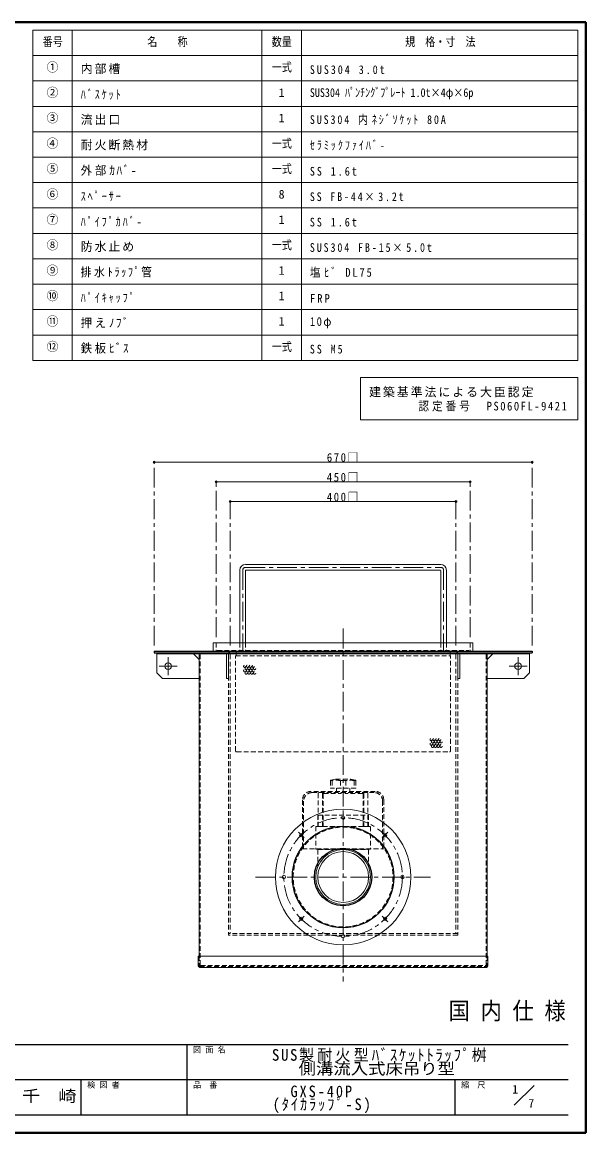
# Model space of a CAD drawing. Units: millimetres at full size, sheet at 1:7; details may follow other scales. Extents: x -1480 to 1355, y -979 to 988.
# Drawn here: x 357 to 1355, y -979 to 988 of the extents above; entities that cross this region are included whole.
import ezdxf
from ezdxf.enums import TextEntityAlignment as Align

# ---------------------------------------------------------------- set-up
doc = ezdxf.new("R2010")
doc.units = ezdxf.units.MM
doc.header["$LTSCALE"] = 7
doc.header["$PDMODE"] = 32
doc.header["$PDSIZE"] = 3.5
doc.linetypes.add('CHAIN1', pattern=[8, 5, -1, 1, -1])
doc.linetypes.add('DASHED1', pattern=[1.8, 1.2, -0.6])
doc.layers.add('0-0_ﾚｲﾔ1', color=4, linetype='Continuous', lineweight=9)
doc.layers.add('0-8_ﾚｲﾔ9', color=7, linetype='Continuous')
doc.styles.add('ＭＳ ゴシック', font='')
doc.styles.get('ＭＳ ゴシック').set_extended_font_data('MS Gothic')

msp = doc.modelspace()

# ---------------------------------------------------------------- linework, layer by layer
at = {"layer": '0-0_ﾚｲﾔ1', "color": 1, "lineweight": 40}
for p, q in [((1355.255, 987.955), (-1479.745, 987.955)), ((1355.255, -979.045), (1355.255, 987.955)), ((1355.255, -979.045), (-1479.745, -979.045))]:
    msp.add_line(p, q, dxfattribs=at)
at = {"layer": '0-0_ﾚｲﾔ1', "color": 3, "lineweight": 18}
for p, q in [((1341.255, 973.955), (375.255, 973.955)), ((375.255, 388.955), (375.255, 973.955)), ((445.255, 388.955), (445.255, 973.955)), ((781.255, 388.955), (781.255, 973.955)), ((851.255, 388.955), (851.255, 973.955)), ((1341.255, 388.955), (1341.255, 973.955)), ((1341.255, 928.955), (375.255, 928.955)), ((1341.255, 883.955), (375.255, 883.955)), ((1341.255, 838.955), (375.255, 838.955)), ((1341.255, 793.955), (375.255, 793.955)), ((1341.255, 748.955), (375.255, 748.955)), ((1341.255, 703.955), (375.255, 703.955)), ((1341.255, 658.955), (375.255, 658.955)), ((1341.255, 613.955), (375.255, 613.955)), ((1341.255, 568.955), (375.255, 568.955)), ((1341.255, 523.955), (375.255, 523.955)), ((1341.255, 478.955), (375.255, 478.955)), ((1341.255, 433.955), (375.255, 433.955)), ((1341.255, 388.955), (375.255, 388.955)), ((1341.255, 358.955), (956.255, 358.955)), ((1341.255, 358.955), (1341.255, 283.955))]:
    msp.add_line(p, q, dxfattribs=at)
at = {"layer": '0-0_ﾚｲﾔ1'}
for p, q in [((1260.255, 208.955), (590.255, 208.955)), ((700.255, 173.955), (1150.255, 173.955)), ((725.255, 138.955), (1125.255, 138.955)), ((595.255, -130.645), (595.255, -164.645)), ((660.255, -130.645), (670.255, -140.645)), ((1180.255, -140.645), (1190.255, -130.645))]:
    msp.add_line(p, q, dxfattribs=at)
at = {"layer": '0-0_ﾚｲﾔ1', "linetype": 'CHAIN1'}
for p, q in [((590.255, -116.045), (590.255, 208.955)), ((1260.255, -116.045), (1260.255, 208.955)), ((700.255, -101.045), (700.255, 173.955)), ((1150.255, -101.045), (1150.255, 173.955)), ((725.255, -116.045), (725.255, 138.955)), ((1125.255, -116.045), (1125.255, 138.955)), ((752.255, 22.455), (1098.255, 22.455)), ((747.255, 17.455), (747.255, -124.545)), ((1103.255, 17.455), (1103.255, -124.545)), ((925.255, -86.045), (925.255, -711.045)), ((615.255, -168.645), (615.255, -136.645)), ((1235.255, -168.645), (1235.255, -136.645)), ((631.255, -152.645), (599.255, -152.645)), ((1251.255, -152.645), (1219.255, -152.645)), ((846.059, -446.849), (855.958, -456.749)), ((994.551, -456.749), (1004.451, -446.849)), ((770.255, -526.045), (1080.255, -526.045)), ((855.958, -595.342), (846.059, -605.241)), ((994.551, -595.342), (1004.451, -605.241))]:
    msp.add_line(p, q, dxfattribs=at)
at = {"layer": '0-0_ﾚｲﾔ1', "color": 7, "lineweight": 18}
for p, q in [((752.255, 27.455), (1098.255, 27.455)), ((742.255, 17.455), (742.255, -111.045)), ((752.255, 16.455), (752.255, -111.045)), ((753.255, 17.455), (1097.255, 17.455)), ((1098.255, 16.455), (1098.255, -111.045)), ((1108.255, 17.455), (1108.255, -111.045)), ((695.255, -111.045), (695.255, -126.045)), ((1155.255, -111.045), (695.255, -111.045)), ((1155.255, -111.045), (1155.255, -126.045)), ((595.255, -129.045), (595.255, -130.645)), ((595.255, -130.645), (1255.255, -130.645)), ((670.255, -132.245), (670.255, -666.045)), ((721.855, -130.645), (721.855, -174.645)), ((1128.655, -130.645), (1128.655, -174.645)), ((1131.855, -130.645), (1131.855, -174.645)), ((1180.255, -132.245), (1180.255, -666.045)), ((1255.255, -129.045), (1255.255, -130.645)), ((1131.855, -174.645), (1128.655, -174.645)), ((668.655, -683.445), (668.655, -666.045)), ((1181.855, -666.045), (668.655, -666.045)), ((1181.855, -683.445), (1181.855, -666.045)), ((671.255, -686.045), (1179.255, -686.045)), ((1228.399, -930.401), (1263.755, -895.045))]:
    msp.add_line(p, q, dxfattribs=at)
at = {"layer": '0-0_ﾚｲﾔ1', "linetype": 'DASHED1'}
for p, q in [((700.255, -111.045), (700.255, -126.045)), ((742.255, -111.045), (742.255, -124.545)), ((752.255, -111.045), (752.255, -124.545)), ((1098.255, -111.045), (1098.255, -124.545)), ((1108.255, -111.045), (1108.255, -124.545)), ((1150.255, -111.045), (1150.255, -126.045)), ((671.855, -681.845), (671.855, -132.245)), ((702.255, -124.545), (702.255, -126.045)), ((702.255, -124.545), (1148.255, -124.545)), ((722.255, -132.045), (722.255, -629.045)), ((725.255, -132.045), (725.255, -626.045)), ((734.755, -302.545), (734.755, -134.545)), ((734.755, -134.545), (1115.755, -134.545)), ((735.755, -134.545), (735.755, -127.545)), ((1114.755, -134.545), (1114.755, -127.545)), ((1115.755, -302.545), (1115.755, -134.545)), ((1125.255, -132.045), (1125.255, -626.045)), ((1128.255, -132.045), (1128.255, -629.045)), ((1148.255, -126.045), (1148.255, -124.545)), ((1178.655, -681.845), (1178.655, -132.245)), ((736.755, -304.545), (1113.755, -304.545)), ((1128.255, -626.045), (722.255, -626.045)), ((1128.255, -629.045), (722.255, -629.045)), ((670.255, -666.045), (670.255, -683.445)), ((1180.255, -666.045), (1180.255, -683.445)), ((671.255, -684.445), (1179.255, -684.445)), ((672.855, -682.845), (1177.655, -682.845)), ((690.255, -682.845), (690.255, -684.445)), ((1160.255, -682.845), (1160.255, -684.445))]:
    msp.add_line(p, q, dxfattribs=at)
at = {"layer": '0-0_ﾚｲﾔ1', "color": 5, "lineweight": 25}
for p, q in [((590.255, -126.045), (1260.255, -126.045)), ((590.255, -126.045), (590.255, -129.045)), ((590.255, -129.045), (1260.255, -129.045)), ((1260.255, -126.045), (1260.255, -129.045))]:
    msp.add_line(p, q, dxfattribs=at)
at = {"layer": '0-0_ﾚｲﾔ1', "color": 7, "linetype": 'DASHED1', "lineweight": 18}
for p, q in [((911.56, -352.638), (903.647, -354.373)), ((912.416, -352.545), (938.093, -352.545)), ((938.95, -352.638), (946.862, -354.373)), ((905.853, -355.35), (902.861, -355.35)), ((902.861, -355.35), (902.861, -368.545)), ((947.648, -368.545), (902.861, -368.545)), ((905.853, -355.35), (905.853, -368.545)), ((913.255, -368.545), (913.255, -374.545)), ((930.095, -355.35), (920.415, -355.35)), ((920.415, -355.35), (920.415, -368.545)), ((930.095, -355.35), (930.095, -368.545)), ((937.255, -368.545), (937.255, -374.545)), ((944.657, -355.35), (947.648, -355.35)), ((944.657, -355.35), (944.657, -368.545)), ((947.648, -355.35), (947.648, -368.545)), ((853.255, -389.545), (853.255, -476.045)), ((855.255, -391.545), (855.255, -476.045)), ((982.255, -374.545), (868.255, -374.545)), ((980.255, -376.545), (870.255, -376.545)), ((888.735, -378.045), (888.735, -436.509)), ((890.034, -379.045), (890.034, -436.509)), ((891.034, -378.045), (921.86, -378.045)), ((921.86, -376.545), (921.86, -378.045)), ((928.649, -376.545), (928.649, -378.045)), ((959.476, -378.045), (928.649, -378.045)), ((960.476, -379.045), (960.476, -436.509)), ((961.775, -378.045), (961.775, -436.509)), ((969.275, -378.045), (969.275, -436.509)), ((995.255, -391.545), (995.255, -476.045)), ((997.255, -389.545), (997.255, -476.045)), ((880.255, -416.545), (880.255, -436.545)), ((880.255, -416.545), (970.255, -416.545)), ((970.255, -416.545), (970.255, -436.545)), ((876.755, -436.545), (973.755, -436.545)), ((960.476, -436.509), (969.275, -436.509)), ((973.755, -436.545), (973.755, -476.545)), ((853.255, -476.045), (997.255, -476.045)), ((876.755, -476.545), (973.755, -476.545)), ((880.255, -477.545), (880.255, -507.955)), ((973.755, -476.545), (970.255, -477.545))]:
    msp.add_line(p, q, dxfattribs=at)
at = {"layer": '0-0_ﾚｲﾔ1', "color": 6, "lineweight": 25}
for p, q in [((-1448.245, -822.545), (1323.755, -822.545)), ((648.755, -947.545), (648.755, -822.545)), ((1323.755, -885.045), (-101.245, -885.045)), ((461.255, -947.545), (461.255, -885.045)), ((1123.755, -947.545), (1123.755, -885.045)), ((1323.755, -947.545), (-1448.245, -947.545))]:
    msp.add_line(p, q, dxfattribs=at)
at = {"layer": '0-0_ﾚｲﾔ1', "color": 3, "lineweight": 18}
msp.add_lwpolyline([(1341.255, 283.955), (956.255, 283.955), (956.255, 358.955)], dxfattribs=at)
at = {"layer": '0-0_ﾚｲﾔ1', "color": 7, "lineweight": 18}
msp.add_lwpolyline([(718.655, -130.645), (718.655, -174.645), (721.855, -174.645)], dxfattribs=at)
at = {"layer": '0-0_ﾚｲﾔ1'}
for points in [[(1255.255, -130.645), (1255.255, -164.645), (1245.255, -174.645), (1180.255, -174.645)], [(595.255, -164.645), (605.255, -174.645), (670.255, -174.645)]]:
    msp.add_lwpolyline(points, dxfattribs=at)
at = {"layer": '0-0_ﾚｲﾔ1', "color": 7, "linetype": 'DASHED1', "lineweight": 18}
for points in [[(881.235, -378.045), (881.235, -436.509), (890.034, -436.509)], [(876.755, -436.545), (876.755, -476.545), (880.255, -477.545)], [(880.255, -477.545), (970.255, -477.545), (970.255, -507.955)]]:
    msp.add_lwpolyline(points, dxfattribs=at)
at = {"layer": '0-0_ﾚｲﾔ1'}
for centre, radius in [((615.255, -152.645), 6), ((1235.255, -152.645), 6), ((925.255, -526.045), 48.5), ((925.255, -526.045), 45)]:
    msp.add_circle(centre, radius, dxfattribs=at)
at = {"layer": '0-0_ﾚｲﾔ1', "linetype": 'DASHED1'}
for centre in [(750.905, -152.767), (753.405, -156.767), (755.905, -152.767), (758.405, -156.767), (760.905, -152.767), (763.405, -156.767), (765.905, -152.767), (768.405, -156.767), (750.905, -160.767), (753.405, -164.767), (755.905, -160.767), (758.405, -164.767), (760.905, -160.767), (763.405, -164.767), (765.905, -160.767), (768.405, -164.767), (1081.274, -282.559), (1081.274, -290.559), (1083.774, -286.559), (1083.774, -294.559), (1086.274, -282.559), (1086.274, -290.559), (1088.774, -286.559), (1088.774, -294.559), (1091.274, -282.559), (1091.274, -290.559), (1093.774, -286.559), (1093.774, -294.559), (1096.274, -282.559), (1096.274, -290.559), (1098.774, -286.559), (1098.774, -294.559)]:
    msp.add_circle(centre, 2, dxfattribs=at)
at = {"layer": '0-0_ﾚｲﾔ1', "color": 7, "lineweight": 18}
for centre, radius in [((925.255, -526.045), 120), ((925.255, -421.045), 3), ((851.009, -451.799), 3), ((999.501, -451.799), 3), ((820.255, -526.045), 3), ((1030.255, -526.045), 3), ((851.009, -600.292), 3), ((999.501, -600.292), 3), ((925.255, -631.045), 3)]:
    msp.add_circle(centre, radius, dxfattribs=at)
at = {"layer": '0-0_ﾚｲﾔ1', "linetype": 'CHAIN1'}
msp.add_circle((925.255, -526.045), 105, dxfattribs=at)
at = {"layer": '0-0_ﾚｲﾔ1', "color": 5, "lineweight": 25}
for radius in [90, 51]:
    msp.add_circle((925.255, -526.045), radius, dxfattribs=at)
at = {"layer": '0-0_ﾚｲﾔ1', "color": 7, "linetype": 'DASHED1', "lineweight": 18}
msp.add_circle((925.255, -526.045), 88.4, dxfattribs=at)
at = {"layer": '0-0_ﾚｲﾔ1', "color": 7, "lineweight": 18}
for centre, radius, start, end in [((752.255, 17.455), 10, 90, 180), ((1098.255, 17.455), 10, 0, 90), ((753.255, 16.455), 1, 90, 180), ((1097.255, 16.455), 1, 0, 90), ((668.655, -132.245), 1.6, 0, 90), ((1181.855, -132.245), 1.6, 90, 180), ((671.255, -683.445), 2.6, 180, 270), ((1179.255, -683.445), 2.6, 270, 0)]:
    msp.add_arc(centre, radius, start, end, dxfattribs=at)
at = {"layer": '0-0_ﾚｲﾔ1', "linetype": 'CHAIN1'}
for centre, start, end in [((752.255, 17.455), 90, 180), ((1098.255, 17.455), 0, 90)]:
    msp.add_arc(centre, 5, start, end, dxfattribs=at)
at = {"layer": '0-0_ﾚｲﾔ1', "linetype": 'DASHED1'}
for centre, radius, start, end in [((668.655, -132.245), 3.2, 0, 90), ((719.255, -132.045), 6, 0, 90), ((719.255, -132.045), 3, 0, 90), ((734.255, -127.545), 1.5, 0, 90), ((1116.255, -127.545), 1.5, 90, 180), ((1131.255, -132.045), 6, 90, 180), ((1131.255, -132.045), 3, 90, 180), ((1181.855, -132.245), 3.2, 90, 180), ((736.755, -302.545), 2, 180, 270), ((1113.755, -302.545), 2, 270, 0), ((672.855, -681.845), 2.6, 180, 270), ((671.255, -683.445), 1, 180, 270), ((672.855, -681.845), 1, 180, 270), ((1177.655, -681.845), 2.6, 270, 0), ((1177.655, -681.845), 1, 270, 0), ((1179.255, -683.445), 1, 270, 0)]:
    msp.add_arc(centre, radius, start, end, dxfattribs=at)
at = {"layer": '0-0_ﾚｲﾔ1', "color": 7, "linetype": 'DASHED1', "lineweight": 18}
for centre, radius, start, end in [((912.416, -356.545), 4, 90, 102.36697), ((938.093, -356.545), 4, 77.63303, 90), ((903.861, -355.35), 1, 102.36697, 180), ((913.134, -387.897), 33.352, 77.38992, 102.61008), ((937.376, -387.897), 33.352, 77.38992, 102.61008), ((946.648, -355.35), 1, 0, 77.63303), ((868.255, -389.545), 15, 90, 180), ((870.255, -391.545), 15, 90, 180), ((882.735, -378.045), 1.5, 90, 180), ((890.235, -378.045), 1.5, 90, 180), ((891.034, -379.045), 1, 90, 180), ((959.476, -379.045), 1, 0, 90), ((960.275, -378.045), 1.5, 0, 90), ((967.775, -378.045), 1.5, 0, 90), ((980.255, -391.545), 15, 0, 90), ((982.255, -389.545), 15, 0, 90)]:
    msp.add_arc(centre, radius, start, end, dxfattribs=at)
at = {"layer": '0-0_ﾚｲﾔ1'}
for p in [(590.255, 208.955), (1260.255, 208.955), (700.255, 173.955), (1150.255, 173.955), (725.255, 138.955), (1125.255, 138.955)]:
    msp.add_point(p, dxfattribs=at)

# ---------------------------------------------------------------- texts
at = {"layer": '0-0_ﾚｲﾔ1', "color": 7, "style": 'ＭＳ ゴシック'}
for s, height, width, p in [('番号', 15.4, 0.85, (392.755, 940.955)), ('名\u3000\u3000称', 15.4, 0.85, (578.255, 940.955)), ('数量', 15.4, 0.85, (798.755, 940.955)), ('規\u3000格・寸\u3000法', 15.4, 0.85, (1035.005, 940.955)), ('一式', 15.4, 0.85, (798.755, 895.955)), ('SUS304 ﾊﾟﾝﾁﾝｸﾞﾌﾟﾚｰﾄ 1.0t×4φ×6p', 15.4, 0.85, (866.255, 850.955)), ('一式', 15.4, 0.85, (798.755, 760.955)), ('一式', 15.4, 0.85, (798.755, 715.955)), ('一式', 15.4, 0.85, (798.755, 580.955)), ('一式', 15.4, 0.85, (798.755, 400.955)), ('国 内 仕 様', 30.79, 0.9, (1112.005, -787.545)), ('側溝流入式床吊り型', 20.53, 1.1, (846.255, -881.795)), ('千\u3000崎', 20.53, 1.15, (356.255, -930.295))]:
    msp.add_text(s, height=height, dxfattribs=dict(at, width=width)).set_placement(p, align=Align.BOTTOM_LEFT)
for s, height, p in [('①', 15.4, (399.755, 895.955)), ('②', 15.4, (399.755, 850.955)), ('1', 15.4, (811.005, 850.955)), ('③', 15.4, (399.755, 805.955)), ('1', 15.4, (811.005, 805.955)), ('④', 15.4, (399.755, 760.955)), ('⑤', 15.4, (399.755, 715.955)), ('⑥', 15.4, (399.755, 670.955)), ('8', 15.4, (811.005, 670.955)), ('⑦', 15.4, (399.755, 625.955)), ('1', 15.4, (811.005, 625.955)), ('⑧', 15.4, (399.755, 580.955)), ('⑨', 15.4, (399.755, 535.955)), ('1', 15.4, (811.005, 535.955)), ('⑩', 15.4, (399.755, 490.955)), ('1', 15.4, (811.005, 490.955)), ('⑪', 15.4, (399.755, 445.955)), ('1', 15.4, (811.005, 445.955)), ('⑫', 15.4, (399.755, 400.955)), ('図 面 名', 10.26, (659.255, -840.045)), ('検 図 者', 10.26, (471.755, -902.545)), ('品\u3000番', 10.26, (659.255, -902.545)), ('縮\u3000尺', 10.26, (1134.255, -902.545)), ('1', 15.4, (1224.844, -914.312)), ('7', 15.4, (1253.348, -939.078))]:
    msp.add_text(s, height=height, dxfattribs=at).set_placement(p, align=Align.BOTTOM_LEFT)
at = {"layer": '0-0_ﾚｲﾔ1', "color": 7, "attachment_point": 7, "style": 'ＭＳ ゴシック'}
for s, insert, char_height in [('\\T1.39;\\W0.85;SUS304\\~3.0t', (866.255, 895.955), 15.4), ('\\T1.39;\\W0.85;ﾊﾞｽｹｯﾄ', (460.255, 850.955), 15.4), ('\\T1.17;流出口', (460.255, 805.955), 15.4), ('\\T1.37;\\W0.85;SUS304\\~内ﾈｼﾞｿｹｯﾄ\\~80A', (866.255, 805.955), 15.4), ('\\T1.37;\\W0.85;SUS304\\~FB-15×5.0t', (866.255, 580.955), 15.4), ('\\T1.33;\\W0.9;塩ﾋﾞ\\~DL75', (866.255, 535.955), 15.4), ('\\T1.17;建築基準法による大臣認定', (971.255, 323.455), 15.4), ('\\T1.28;\\W0.9;認定番号\u3000PS060FL-9421', (1058.505, 298.455), 15.4), ('\\T1.3;\\W0.9;670□', (896.38, 208.955), 15.4), ('\\T1.3;\\W0.9;450□', (896.38, 173.955), 15.4), ('\\T1.3;\\W0.9;400□', (896.38, 138.955), 15.4), ('\\T1.21;\\W0.95;SUS製耐火型ﾊﾞｽｹｯﾄﾄﾗｯﾌﾟ桝', (799.005, -853.795), 20.53), ('\\T1.28;\\W0.9;GXS-40P', (832.005, -916.295), 20.53), ('\\T1.28;\\W0.9;(ﾀｲｶﾗｯﾌﾟ-S)', (800.505, -944.295), 20.53)]:
    msp.add_mtext(s, dxfattribs=dict(at, insert=insert, char_height=char_height))
at = {"layer": '0-8_ﾚｲﾔ9', "char_height": 15.4, "attachment_point": 7, "style": 'ＭＳ ゴシック'}
for s, insert in [('\\T1.17;内部槽', (460.255, 895.955)), ('\\T1.17;耐火断熱材', (460.255, 760.955)), ('\\T1.39;\\W0.85;ｾﾗﾐｯｸﾌｧｲﾊﾞ-', (866.255, 760.955)), ('\\T1.27;\\W0.95;外部ｶﾊﾞ-', (460.255, 715.955)), ('\\T1.39;\\W0.85;SS\\~1.6t', (866.255, 715.955)), ('\\T1.39;\\W0.85;ｽﾍﾟｰｻｰ', (460.255, 670.955)), ('\\T1.36;\\W0.85;SS\\~FB-44×3.2t', (866.255, 670.955)), ('\\T1.39;\\W0.85;ﾊﾟｲﾌﾟｶﾊﾞ-', (460.255, 625.955)), ('\\T1.39;\\W0.85;SS\\~1.6t', (866.255, 625.955)), ('\\T1.17;防水止め', (460.255, 580.955)), ('\\T1.26;\\W0.9;排水ﾄﾗｯﾌﾟ管', (460.255, 535.955)), ('\\T1.39;\\W0.85;ﾊﾟｲｷｬｯﾌﾟ', (460.255, 490.955)), ('\\T1.38;\\W0.9;FRP', (866.255, 490.955)), ('\\T1.25;\\W0.95;押えﾉﾌﾞ', (460.255, 445.955)), ('\\T1.27;\\W0.9;10φ', (866.255, 445.955)), ('\\T1.25;\\W0.95;鉄板ﾋﾞｽ', (460.255, 400.955)), ('\\T1.38;\\W0.85;SS\\~M5', (866.255, 400.955))]:
    msp.add_mtext(s, dxfattribs=dict(at, insert=insert))

doc.saveas('drawing.dxf')
